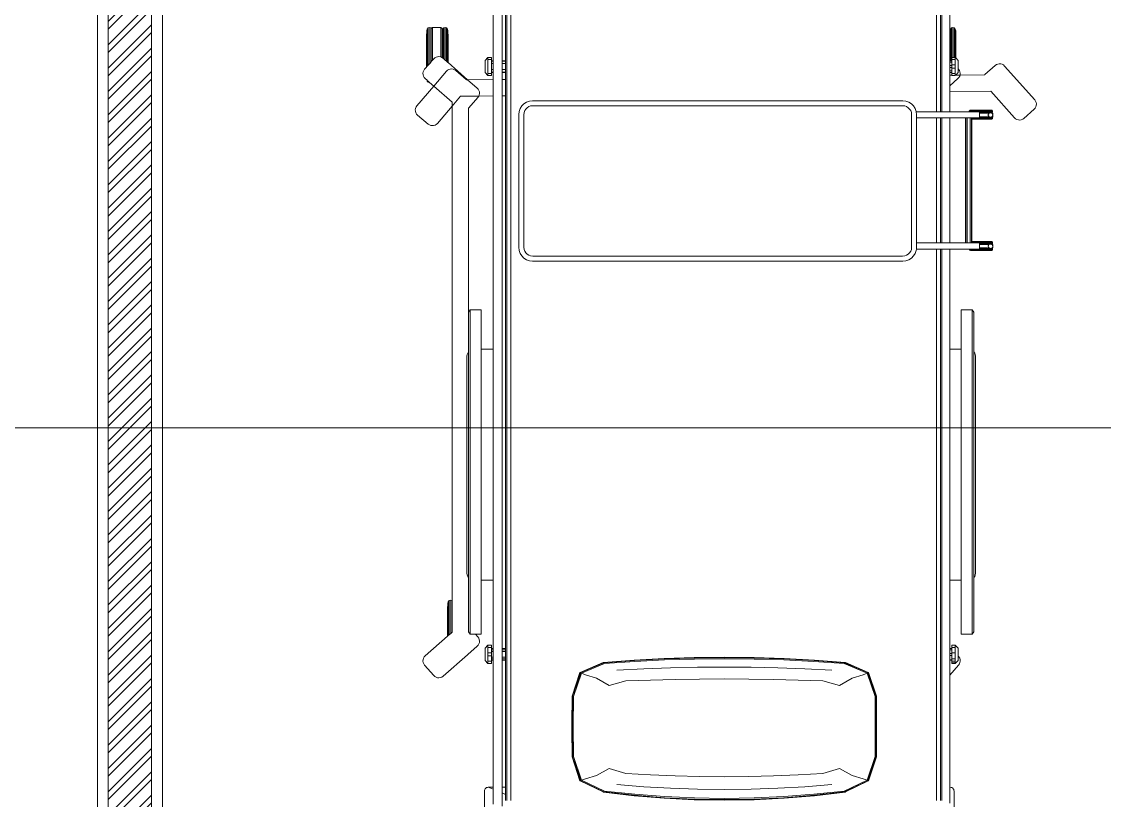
# Model space of a CAD drawing. Header units: millimetres. Extents: x -280308 to 6402717, y -14 to 2073074.
# Drawn here: x -34192 to -31692, y 479480 to 481278 of the extents above; entities that cross this region are included whole.
import ezdxf
from ezdxf.enums import TextEntityAlignment as Align

# ---------------------------------------------------------------- set-up
doc = ezdxf.new("R2010")
doc.units = ezdxf.units.MM
doc.linetypes.add('DASHED2', pattern=[0.375, 0.25, -0.125])
doc.layers.get('0').update_dxf_attribs({"lineweight": 0})
for name, color, linetype, lineweight in [('A-ALINE-3', 111, 'Continuous', 15), ('A-ALINE-6', 117, 'Continuous', 9), ('A-FURN-EQPM', 177, 'Continuous', 0), ('A-Z22-T-Anno_Text', 152, 'Continuous', 9)]:
    doc.layers.add(name, color=color, linetype=linetype, lineweight=lineweight)
doc.layers.add('A-FILL-1', color=7, linetype='Continuous', lineweight=0, true_color=0x454545)
doc.styles.add('TGF_A', font='arial.ttf')

# ---------------------------------------------------------------- blocks, each defined once
blk = doc.blocks.new('A$C834590f0')
at = {"ltscale": 0.25}
blk.add_arc((-66998.6, -10741.1), 9350.4, 262.4048, 342.62601, dxfattribs=at)
blk = doc.blocks.new('A$C286adef0')
at = {"layer": 'A-FILL-1', "ltscale": 0.25}
h = blk.add_hatch(dxfattribs=at)
h.set_pattern_fill('ANSI32', color=256, scale=4, angle=180)
h.set_pattern_definition([(225, (116700.98, -40218.705), (26.940768, -26.940768), []), (225, (116683.02, -40218.705), (26.940768, -26.940768), [])])
h.paths.add_polyline_path([(12022.8, -21197), (12022.8, -1747), (12122.8, -1747), (12122.8, -21197)])
at = {"color": 0, "linetype": 'DASHED2', "lineweight": -2, "ltscale": 6}
blk.add_lwpolyline([(14464.5, -17197), (12147.8, -17197), (12147.8, -21197), (14464.5, -21197)], close=True, dxfattribs=at)
at = {"layer": 'A-ALINE-3', "linetype": 'Continuous'}
blk.add_lwpolyline([(12022.8, -21197), (12022.8, -1747), (12122.8, -1747), (12122.8, -21197)], close=True, dxfattribs=at)
at = {"layer": 'A-ALINE-6'}
blk.add_lwpolyline([(11997.8, -21197), (11997.8, -1747), (12147.8, -1747), (12147.8, -21197)], close=True, dxfattribs=at)
at = {"ltscale": 0.25}
blk.add_blockref('A$C834590f0', (70322.8, -713.8), dxfattribs=at)
blk = doc.blocks.new('*U540')
at = {"lineweight": -2}
blk.add_lwpolyline([(0.23438, 0), (7.63166, 0)], dxfattribs=at)
at = {"color": 7, "lineweight": -2, "style": 'TGF_A', "flags": 8}
for tag, height, p in [('NOTE1', 0.0625, (0, 0.3375)), ('DET', 0.09375, (0, 0.09612)), ('SHT', 0.075, (0, -0.10211)), ('NOTE2', 0.0625, (0, -0.39942))]:
    blk.add_attdef(tag, text='', height=height, dxfattribs=at).set_placement(p, align=Align.MIDDLE)
blk = doc.blocks.new('A$Cba193409')
at = {"layer": 'A-Z22-T-Anno_Text', "color": 7, "xscale": 4266.666666600002, "yscale": 4266.666666600002, "zscale": 4266.666666600002}
blk.add_blockref('*U540', (-74879.7, -18683), dxfattribs=at)
blk = doc.blocks.new('A$C872eac23')
at = {"color": 0, "linetype": 'ByBlock', "lineweight": -2}
for p, q in [((-0.5429, -0.1034), (-0.5429, -0.0511)), ((-0.5224, -0.0729), (-0.5224, -0.1075)), ((-0.5019, -0.0991), (-0.5019, -0.0687)), ((0.5416, -0.1034), (0.5416, -0.0511)), ((-0.5019, -0.0991), (-0.4941, -0.0959)), ((-0.5019, -0.1122), (-0.5019, -0.0991)), ((-0.4941, -0.0817), (-0.4941, -0.0959)), ((-0.4941, -0.0959), (-0.4941, -0.1122)), ((-0.4909, -2.1111), (-0.4909, -0.0817)), ((-0.4821, -2.1111), (-0.4821, -0.0817)), ((-0.1973, -0.0925), (-0.2681, -0.1009)), ((-0.2669, -0.1017), (-0.1965, -0.0936)), ((-0.196, -0.096), (-0.266, -0.1035)), ((-0.1973, -0.0925), (-0.1276, -0.0868)), ((-0.1965, -0.0936), (-0.127, -0.0881)), ((-0.1268, -0.0907), (-0.196, -0.096)), ((-0.0584, -0.0835), (-0.1276, -0.0868)), ((-0.127, -0.0881), (-0.0581, -0.0849)), ((-0.058, -0.0875), (-0.1268, -0.0907)), ((-0.0584, -0.0835), (0.0109, -0.0824)), ((-0.0581, -0.0849), (0.0109, -0.0838)), ((0.0109, -0.0865), (-0.058, -0.0875)), ((0.0801, -0.0835), (0.0109, -0.0824)), ((0.0109, -0.0838), (0.0798, -0.0849)), ((0.0797, -0.0875), (0.0109, -0.0865)), ((0.1485, -0.0907), (0.0797, -0.0875)), ((0.0798, -0.0849), (0.1487, -0.0881)), ((0.0801, -0.0835), (0.1493, -0.0868)), ((0.2178, -0.096), (0.1485, -0.0907)), ((0.1487, -0.0881), (0.2182, -0.0936)), ((0.2191, -0.0925), (0.1493, -0.0868)), ((0.2878, -0.1035), (0.2178, -0.096)), ((0.2182, -0.0936), (0.2887, -0.1017)), ((0.2191, -0.0925), (0.2898, -0.1009)), ((0.5013, -0.0817), (0.5013, -1.3546)), ((0.5101, -0.0817), (0.5101, -1.3546)), ((0.5133, -0.0817), (0.5133, -1.3546)), ((0.5317, -0.1122), (0.5317, -0.0752)), ((-0.5429, -0.1034), (-0.5426, -0.1054)), ((-0.5426, -0.1054), (-0.542, -0.1072)), ((-0.542, -0.1072), (-0.5409, -0.1089)), ((-0.5409, -0.1089), (-0.5396, -0.1103)), ((-0.5396, -0.1103), (-0.5379, -0.1113)), ((-0.5379, -0.1113), (-0.536, -0.112)), ((-0.536, -0.112), (-0.534, -0.1122)), ((-0.534, -0.1122), (-0.5224, -0.1075)), ((-0.534, -0.1122), (-0.5224, -0.1122)), ((-0.5224, -0.1075), (-0.5224, -0.1122)), ((-0.5224, -0.1122), (-0.5224, -0.4056)), ((-0.5019, -0.1122), (-0.4941, -0.1122)), ((-0.5019, -0.4056), (-0.5019, -0.1122)), ((-0.4941, -0.4056), (-0.4941, -0.1122)), ((-0.2688, -0.1013), (-0.3218, -0.127)), ((-0.3205, -0.1274), (-0.2669, -0.1017)), ((-0.266, -0.1035), (-0.3191, -0.1286)), ((-0.2688, -0.1013), (-0.2681, -0.1009)), ((-0.1752, -0.1134), (-0.2375, -0.1183)), ((-0.1752, -0.1134), (-0.1131, -0.1099)), ((-0.0511, -0.1078), (-0.1131, -0.1099)), ((-0.0511, -0.1078), (0.0109, -0.1071)), ((0.0729, -0.1078), (0.0109, -0.1071)), ((0.0729, -0.1078), (0.1348, -0.1099)), ((0.1969, -0.1134), (0.1348, -0.1099)), ((0.1969, -0.1134), (0.2592, -0.1183)), ((0.3408, -0.1286), (0.2878, -0.1035)), ((0.2887, -0.1017), (0.3422, -0.1274)), ((0.2906, -0.1013), (0.2898, -0.1009)), ((0.2906, -0.1013), (0.3435, -0.127)), ((0.5317, -0.1122), (0.5327, -0.1122)), ((0.5317, -0.371), (0.5317, -0.1122)), ((0.5327, -0.1122), (0.5348, -0.112)), ((0.5348, -0.112), (0.5366, -0.1113)), ((0.5366, -0.1113), (0.5383, -0.1103)), ((0.5383, -0.1103), (0.5396, -0.1089)), ((0.5396, -0.1089), (0.5407, -0.1072)), ((0.5407, -0.1072), (0.5413, -0.1054)), ((0.5413, -0.1054), (0.5416, -0.1034)), ((-0.3223, -0.1273), (-0.3405, -0.1824)), ((-0.3218, -0.127), (-0.3404, -0.1823)), ((-0.3392, -0.1825), (-0.3205, -0.1274)), ((-0.3191, -0.1286), (-0.3374, -0.1831)), ((-0.3218, -0.127), (-0.3223, -0.1273)), ((-0.3205, -0.1274), (-0.3218, -0.127)), ((-0.3096, -0.1319), (-0.3191, -0.1286)), ((-0.2843, -0.1394), (-0.3096, -0.1319)), ((-0.2551, -0.1558), (-0.2843, -0.1394)), ((-0.2166, -0.1437), (-0.2551, -0.1558)), ((-0.1597, -0.1406), (-0.2166, -0.1437)), ((-0.1028, -0.1384), (-0.1597, -0.1406)), ((-0.046, -0.137), (-0.1028, -0.1384)), ((0.0109, -0.1366), (-0.046, -0.137)), ((0.0677, -0.137), (0.0109, -0.1366)), ((0.1246, -0.1384), (0.0677, -0.137)), ((0.1814, -0.1406), (0.1246, -0.1384)), ((0.2384, -0.1437), (0.1814, -0.1406)), ((0.2768, -0.1558), (0.2384, -0.1437)), ((0.306, -0.1394), (0.2768, -0.1558)), ((0.3314, -0.1319), (0.306, -0.1394)), ((0.3314, -0.1319), (0.3408, -0.1286)), ((0.3591, -0.1831), (0.3408, -0.1286)), ((0.3435, -0.127), (0.3422, -0.1274)), ((0.3422, -0.1274), (0.3609, -0.1825)), ((0.344, -0.1273), (0.3435, -0.127)), ((0.3435, -0.127), (0.3621, -0.1823)), ((0.3623, -0.1824), (0.344, -0.1273)), ((-0.3408, -0.246), (-0.3404, -0.1823)), ((-0.3405, -0.1824), (-0.3408, -0.246)), ((-0.3398, -0.2526), (-0.3392, -0.1825)), ((-0.3374, -0.1831), (-0.3379, -0.2526)), ((0.3596, -0.2526), (0.3591, -0.1831)), ((0.3609, -0.1825), (0.3615, -0.2526)), ((0.3626, -0.246), (0.3621, -0.1823)), ((0.3626, -0.246), (0.3623, -0.1824)), ((-0.3409, -0.2526), (-0.3408, -0.246)), ((0.3626, -0.2526), (0.3626, -0.246)), ((-0.3409, -0.2526), (-0.3408, -0.2592)), ((-0.3408, -0.2592), (-0.3405, -0.3228)), ((-0.3408, -0.2592), (-0.3404, -0.3229)), ((-0.3392, -0.3227), (-0.3398, -0.2526)), ((-0.3379, -0.2526), (-0.3374, -0.3221)), ((0.3591, -0.3221), (0.3596, -0.2526)), ((0.3615, -0.2526), (0.3609, -0.3227)), ((0.3626, -0.2592), (0.3621, -0.3229)), ((0.3623, -0.3228), (0.3626, -0.2592)), ((0.3626, -0.2526), (0.3626, -0.2592)), ((-0.3405, -0.3228), (-0.3223, -0.377)), ((-0.3218, -0.3773), (-0.3404, -0.3229)), ((-0.3205, -0.3769), (-0.3392, -0.3227)), ((-0.3374, -0.3221), (-0.3191, -0.3756)), ((0.3408, -0.3756), (0.3591, -0.3221)), ((0.3609, -0.3227), (0.3422, -0.3769)), ((0.3435, -0.3773), (0.3621, -0.3229)), ((0.344, -0.377), (0.3623, -0.3228)), ((-0.2843, -0.3637), (-0.2551, -0.3469)), ((-0.2166, -0.3578), (-0.2551, -0.3469)), ((0.2768, -0.3469), (0.2384, -0.3578)), ((0.2768, -0.3469), (0.306, -0.3637)), ((-0.681, -0.3941), (-0.6601, -0.3701)), ((-0.6601, -0.3701), (-0.6575, -0.3677)), ((-0.6575, -0.3677), (-0.6545, -0.3661)), ((-0.6545, -0.3661), (-0.6512, -0.3651)), ((-0.6512, -0.3651), (-0.6479, -0.3649)), ((-0.6479, -0.3649), (-0.6445, -0.3654)), ((-0.6445, -0.3654), (-0.6414, -0.3667)), ((-0.6414, -0.3667), (-0.6384, -0.3687)), ((-0.6384, -0.3687), (-0.5819, -0.4181)), ((-0.3096, -0.3719), (-0.3191, -0.3756)), ((-0.3096, -0.3719), (-0.2843, -0.3637)), ((-0.1597, -0.3597), (-0.2166, -0.3578)), ((-0.1028, -0.3612), (-0.1597, -0.3597)), ((-0.046, -0.362), (-0.1028, -0.3612)), ((0.0109, -0.3623), (-0.046, -0.362)), ((0.0677, -0.362), (0.0109, -0.3623)), ((0.1246, -0.3612), (0.0677, -0.362)), ((0.1814, -0.3597), (0.1246, -0.3612)), ((0.2384, -0.3578), (0.1814, -0.3597)), ((0.306, -0.3637), (0.3314, -0.3719)), ((0.3314, -0.3719), (0.3408, -0.3756)), ((0.5317, -0.371), (0.5519, -0.3941)), ((0.5317, -0.4056), (0.5317, -0.371)), ((-0.6843, -0.4002), (-0.683, -0.397)), ((-0.683, -0.397), (-0.681, -0.3941)), ((-0.5348, -0.3981), (-0.5416, -0.405)), ((-0.5267, -0.3981), (-0.5348, -0.3981)), ((-0.5348, -0.3981), (-0.5348, -0.403)), ((-0.5267, -0.3981), (-0.5267, -0.403)), ((-0.3223, -0.377), (-0.3218, -0.3773)), ((-0.3218, -0.3773), (-0.3205, -0.3769)), ((-0.2688, -0.4001), (-0.3218, -0.3773)), ((-0.2669, -0.3997), (-0.3205, -0.3769)), ((-0.3191, -0.3756), (-0.266, -0.3979)), ((-0.1965, -0.4049), (-0.2669, -0.3997)), ((-0.266, -0.3979), (-0.196, -0.4027)), ((-0.1752, -0.3857), (-0.2375, -0.3827)), ((-0.1752, -0.3857), (-0.1131, -0.388)), ((-0.0511, -0.3893), (-0.1131, -0.388)), ((-0.0511, -0.3893), (0.0109, -0.3898)), ((0.0729, -0.3893), (0.0109, -0.3898)), ((0.0729, -0.3893), (0.1348, -0.388)), ((0.1969, -0.3857), (0.1348, -0.388)), ((0.1969, -0.3857), (0.2592, -0.3827)), ((0.2178, -0.4027), (0.2878, -0.3979)), ((0.2887, -0.3997), (0.2182, -0.4049)), ((0.2878, -0.3979), (0.3408, -0.3756)), ((0.3422, -0.3769), (0.2887, -0.3997)), ((0.2906, -0.4001), (0.3435, -0.3773)), ((0.3422, -0.3769), (0.3435, -0.3773)), ((0.3435, -0.3773), (0.344, -0.377)), ((0.5363, -0.3993), (0.5363, -0.3981)), ((0.5444, -0.3981), (0.5363, -0.3981)), ((0.5363, -0.403), (0.5363, -0.3993)), ((0.5363, -0.3993), (0.5444, -0.3993)), ((0.5444, -0.3993), (0.5444, -0.3981)), ((0.5511, -0.405), (0.5444, -0.3981)), ((0.5444, -0.403), (0.5444, -0.3993)), ((0.5519, -0.3941), (0.5539, -0.397)), ((0.5539, -0.397), (0.5551, -0.4002)), ((-0.6848, -0.4035), (-0.6843, -0.4002)), ((-0.6846, -0.4069), (-0.6848, -0.4035)), ((-0.6836, -0.4101), (-0.6846, -0.4069)), ((-0.6819, -0.4131), (-0.6836, -0.4101)), ((-0.6796, -0.4157), (-0.6819, -0.4131)), ((-0.6281, -0.4607), (-0.6796, -0.4157)), ((-0.5819, -0.4181), (-0.5817, -0.4182)), ((-0.5819, -0.4181), (-0.5817, -0.4183)), ((-0.5817, -0.4183), (-0.5817, -0.4182)), ((-0.5817, -0.4182), (-0.5811, -0.4188)), ((-0.5817, -0.4183), (-0.5811, -0.4188)), ((-0.5811, -0.4188), (-0.5596, -0.4376)), ((-0.5416, -0.405), (-0.5416, -0.4332)), ((-0.5267, -0.403), (-0.5348, -0.403)), ((-0.5348, -0.4154), (-0.5348, -0.403)), ((-0.5267, -0.4154), (-0.5348, -0.4154)), ((-0.5348, -0.4154), (-0.5348, -0.4227)), ((-0.5267, -0.4227), (-0.5348, -0.4227)), ((-0.5348, -0.4352), (-0.5348, -0.4227)), ((-0.5267, -0.4056), (-0.5267, -0.403)), ((-0.5224, -0.4056), (-0.5267, -0.4056)), ((-0.5267, -0.4056), (-0.5267, -0.4087)), ((-0.5224, -0.4087), (-0.5267, -0.4087)), ((-0.5267, -0.4087), (-0.5267, -0.4123)), ((-0.5224, -0.4123), (-0.5267, -0.4123)), ((-0.5267, -0.4123), (-0.5267, -0.4154)), ((-0.5267, -0.4154), (-0.5267, -0.4227)), ((-0.5267, -0.4227), (-0.5267, -0.4258)), ((-0.5224, -0.4056), (-0.5224, -0.4087)), ((-0.5224, -0.4087), (-0.5224, -0.4123)), ((-0.5224, -0.4123), (-0.5224, -0.4258)), ((-0.4941, -0.4056), (-0.5019, -0.4056)), ((-0.5019, -0.4087), (-0.5019, -0.4056)), ((-0.4941, -0.4087), (-0.5019, -0.4087)), ((-0.5019, -0.4123), (-0.5019, -0.4087)), ((-0.4941, -0.4123), (-0.5019, -0.4123)), ((-0.5019, -0.4258), (-0.5019, -0.4123)), ((-0.4941, -0.4056), (-0.4941, -0.4087)), ((-0.4941, -0.4087), (-0.4941, -0.4123)), ((-0.4941, -0.4123), (-0.4941, -0.4258)), ((-0.2681, -0.4005), (-0.2688, -0.4001)), ((-0.1973, -0.406), (-0.2681, -0.4005)), ((-0.1973, -0.406), (-0.1276, -0.4096)), ((-0.127, -0.4085), (-0.1965, -0.4049)), ((-0.196, -0.4027), (-0.1268, -0.4061)), ((-0.0584, -0.4117), (-0.1276, -0.4096)), ((-0.0581, -0.4105), (-0.127, -0.4085)), ((-0.1268, -0.4061), (-0.058, -0.4081)), ((-0.0584, -0.4117), (0.0109, -0.4124)), ((0.0109, -0.4112), (-0.0581, -0.4105)), ((-0.058, -0.4081), (0.0109, -0.4088)), ((0.0109, -0.4088), (0.0797, -0.4081)), ((0.0798, -0.4105), (0.0109, -0.4112)), ((0.0801, -0.4117), (0.0109, -0.4124)), ((0.0797, -0.4081), (0.1485, -0.4061)), ((0.1487, -0.4085), (0.0798, -0.4105)), ((0.0801, -0.4117), (0.1493, -0.4096)), ((0.1485, -0.4061), (0.2178, -0.4027)), ((0.2182, -0.4049), (0.1487, -0.4085)), ((0.2191, -0.406), (0.1493, -0.4096)), ((0.2191, -0.406), (0.2898, -0.4005)), ((0.2898, -0.4005), (0.2906, -0.4001)), ((0.5363, -0.4056), (0.5317, -0.4056)), ((0.5317, -0.4064), (0.5317, -0.4056)), ((0.5317, -0.4064), (0.5363, -0.4064)), ((0.5317, -0.4167), (0.5317, -0.4064)), ((0.5317, -0.4167), (0.5363, -0.4167)), ((0.5317, -0.4214), (0.5317, -0.4167)), ((0.5317, -0.4214), (0.5363, -0.4214)), ((0.5317, -0.4294), (0.5317, -0.4214)), ((0.5363, -0.403), (0.5363, -0.4056)), ((0.5363, -0.403), (0.5444, -0.403)), ((0.5363, -0.4064), (0.5363, -0.4056)), ((0.5363, -0.4086), (0.5363, -0.4064)), ((0.5363, -0.4086), (0.5444, -0.4086)), ((0.5363, -0.4086), (0.5363, -0.4167)), ((0.5363, -0.4214), (0.5363, -0.4167)), ((0.5363, -0.4227), (0.5363, -0.4214)), ((0.5363, -0.4227), (0.5444, -0.4227)), ((0.5363, -0.4294), (0.5363, -0.4227)), ((0.5444, -0.4086), (0.5444, -0.403)), ((0.5444, -0.4086), (0.5444, -0.4227)), ((0.5444, -0.4227), (0.5444, -0.4352)), ((0.5511, -0.4149), (0.5511, -0.405)), ((0.5528, -0.4131), (0.5511, -0.4149)), ((0.5511, -0.4332), (0.5511, -0.4149)), ((0.5545, -0.4101), (0.5528, -0.4131)), ((0.5554, -0.4069), (0.5545, -0.4101)), ((0.5551, -0.4002), (0.5556, -0.4035)), ((0.5556, -0.4035), (0.5554, -0.4069)), ((-0.5596, -0.4376), (-0.5572, -0.4403)), ((-0.5572, -0.4403), (-0.5555, -0.4433)), ((-0.5555, -0.4433), (-0.5546, -0.4465)), ((-0.5544, -0.4498), (-0.5549, -0.4532)), ((-0.5546, -0.4465), (-0.5544, -0.4498)), ((-0.5348, -0.4401), (-0.5416, -0.4332)), ((-0.5267, -0.4352), (-0.5348, -0.4352)), ((-0.5348, -0.4401), (-0.5348, -0.4352)), ((-0.5267, -0.4401), (-0.5348, -0.4401)), ((-0.5224, -0.4258), (-0.5267, -0.4258)), ((-0.5267, -0.4258), (-0.5267, -0.4294)), ((-0.5224, -0.4294), (-0.5267, -0.4294)), ((-0.5267, -0.4326), (-0.5267, -0.4294)), ((-0.5224, -0.4326), (-0.5267, -0.4326)), ((-0.5267, -0.4352), (-0.5267, -0.4326)), ((-0.5267, -0.4352), (-0.5267, -0.4401)), ((-0.5224, -0.4258), (-0.5224, -0.4294)), ((-0.5224, -0.4294), (-0.5224, -0.4326)), ((-0.5224, -0.4326), (-0.5224, -1.7081)), ((-0.4941, -0.4258), (-0.5019, -0.4258)), ((-0.5019, -0.4294), (-0.5019, -0.4258)), ((-0.4941, -0.4294), (-0.5019, -0.4294)), ((-0.5019, -0.4326), (-0.5019, -0.4294)), ((-0.4941, -0.4326), (-0.5019, -0.4326)), ((-0.5019, -0.4326), (-0.5019, -1.7083)), ((-0.4941, -0.4258), (-0.4941, -0.4294)), ((-0.4941, -0.4294), (-0.4941, -0.4326)), ((-0.4941, -0.4326), (-0.4941, -1.7084)), ((0.5317, -0.4294), (0.5363, -0.4294)), ((0.5317, -0.4326), (0.5317, -0.4294)), ((0.5317, -0.4326), (0.5363, -0.4326)), ((0.5317, -0.4326), (0.5317, -0.5902)), ((0.5363, -0.4294), (0.5363, -0.4326)), ((0.5363, -0.4326), (0.5363, -0.4352)), ((0.5363, -0.4352), (0.5444, -0.4352)), ((0.5363, -0.4352), (0.5363, -0.4401)), ((0.5363, -0.4401), (0.5444, -0.4401)), ((0.5444, -0.4401), (0.5511, -0.4332)), ((0.5444, -0.4352), (0.5444, -0.4401)), ((-0.6272, -0.4615), (-0.6281, -0.4607)), ((-0.6281, -0.4607), (-0.6281, -0.5289)), ((-0.6264, -0.4622), (-0.6272, -0.4615)), ((-0.6272, -0.5292), (-0.6272, -0.4615)), ((-0.624, -0.4643), (-0.6264, -0.4622)), ((-0.6264, -0.4622), (-0.6264, -0.5406)), ((-0.6208, -0.4671), (-0.624, -0.4643)), ((-0.624, -0.4643), (-0.624, -0.543)), ((-0.6176, -0.4699), (-0.6208, -0.4671)), ((-0.6208, -0.4671), (-0.6208, -0.5438)), ((-0.6176, -0.4699), (-0.6176, -0.543)), ((-0.5757, -0.4657), (-0.5798, -0.471)), ((-0.5798, -0.5962), (-0.5798, -0.471)), ((-0.5637, -0.4657), (-0.5757, -0.4657)), ((-0.5757, -1.2141), (-0.5757, -0.4657)), ((-0.5581, -0.4593), (-0.5637, -0.4657)), ((-0.5502, -0.4657), (-0.5637, -0.4657)), ((-0.5561, -0.4564), (-0.5581, -0.4593)), ((-0.5549, -0.4532), (-0.5561, -0.4564)), ((-0.5502, -0.5902), (-0.5502, -0.4657)), ((0.5834, -0.4657), (0.5579, -0.4657)), ((0.5579, -0.5902), (0.5579, -0.4657)), ((0.5875, -0.471), (0.5834, -0.4657)), ((0.5834, -1.2141), (0.5834, -0.4657)), ((0.5875, -0.471), (0.5875, -0.5962)), ((-0.6281, -0.5289), (-0.6272, -0.5292)), ((-0.6272, -0.5374), (-0.6272, -0.5292)), ((-0.6272, -0.5374), (-0.6264, -0.5406)), ((-0.6264, -0.5406), (-0.624, -0.543)), ((-0.624, -0.543), (-0.6208, -0.5438)), ((-0.6208, -0.5438), (-0.6176, -0.543)), ((-0.6176, -0.543), (-0.6176, -1.6843)), ((-0.5816, -0.5991), (-0.5828, -0.6024)), ((-0.5798, -0.5962), (-0.5816, -0.5991)), ((-0.5798, -1.1173), (-0.5798, -0.5962)), ((-0.5231, -0.5902), (-0.5502, -0.5902)), ((-0.5502, -1.1233), (-0.5502, -0.5902)), ((-0.5231, -1.1233), (-0.5231, -0.5902)), ((0.5317, -0.5902), (0.5579, -0.5902)), ((0.5317, -1.1233), (0.5317, -0.5902)), ((0.5579, -0.5902), (0.5579, -1.1233)), ((0.5875, -0.5962), (0.5893, -0.5991)), ((0.5875, -0.5962), (0.5875, -1.1173)), ((0.5893, -0.5991), (0.5905, -0.6024)), ((-0.5828, -0.6024), (-0.5832, -0.6061)), ((-0.5832, -0.6061), (-0.5832, -1.1074)), ((0.5905, -0.6024), (0.5909, -0.6061)), ((0.5909, -0.6061), (0.5909, -1.1074)), ((-0.5832, -1.1074), (-0.5828, -1.1111)), ((-0.5828, -1.1111), (-0.5816, -1.1144)), ((-0.5816, -1.1144), (-0.5798, -1.1173)), ((-0.5798, -1.1173), (-0.5798, -1.2088)), ((-0.5502, -1.1233), (-0.5231, -1.1233)), ((-0.5502, -1.2141), (-0.5502, -1.1233)), ((0.5579, -1.1233), (0.5317, -1.1233)), ((0.5317, -1.3546), (0.5317, -1.1233)), ((0.5579, -1.2141), (0.5579, -1.1233)), ((0.5893, -1.1144), (0.5875, -1.1173)), ((0.5875, -1.1173), (0.5875, -1.2088)), ((0.5905, -1.1111), (0.5893, -1.1144)), ((0.5909, -1.1074), (0.5905, -1.1111)), ((-0.5795, -1.2092), (-0.5798, -1.2088)), ((-0.5795, -1.2092), (-0.5795, -1.6803)), ((-0.5757, -1.2141), (-0.5795, -1.2092)), ((-0.5757, -1.2141), (-0.5502, -1.2141)), ((0.5579, -1.2141), (0.5834, -1.2141)), ((0.5875, -1.2088), (0.5834, -1.2141)), ((-0.4627, -1.3514), (-0.4603, -1.3447)), ((-0.4603, -1.3447), (-0.4566, -1.3388)), ((-0.4566, -1.3388), (-0.4516, -1.3338)), ((-0.4516, -1.3338), (-0.4457, -1.3301)), ((-0.4499, -1.3498), (-0.4514, -1.354)), ((-0.4475, -1.346), (-0.4499, -1.3498)), ((-0.4444, -1.3429), (-0.4475, -1.346)), ((-0.4457, -1.3301), (-0.439, -1.3277)), ((-0.4406, -1.3405), (-0.4444, -1.3429)), ((-0.4364, -1.3389), (-0.4406, -1.3405)), ((-0.439, -1.3277), (-0.4317, -1.3268)), ((-0.431, -1.3383), (-0.4364, -1.3389)), ((-0.4317, -1.3268), (0.4231, -1.3268)), ((0.4225, -1.3383), (-0.431, -1.3383)), ((0.4278, -1.3389), (0.4225, -1.3383)), ((0.4231, -1.3268), (0.4304, -1.3277)), ((0.432, -1.3405), (0.4278, -1.3389)), ((0.4304, -1.3277), (0.4371, -1.3301)), ((0.4358, -1.3429), (0.432, -1.3405)), ((0.4389, -1.346), (0.4358, -1.3429)), ((0.4371, -1.3301), (0.443, -1.3338)), ((0.4413, -1.3498), (0.4389, -1.346)), ((0.4429, -1.354), (0.4413, -1.3498)), ((0.443, -1.3338), (0.448, -1.3388)), ((0.448, -1.3388), (0.4517, -1.3447)), ((0.4517, -1.3447), (0.4541, -1.3514)), ((-0.4636, -1.3587), (-0.4627, -1.3514)), ((-0.4636, -1.6652), (-0.4636, -1.3587)), ((-0.4514, -1.354), (-0.4521, -1.3593)), ((-0.4521, -1.3593), (-0.4521, -1.6646)), ((0.4435, -1.3593), (0.4429, -1.354)), ((0.4435, -1.6646), (0.4435, -1.3593)), ((0.4545, -1.3546), (0.4541, -1.3514)), ((0.4545, -1.3546), (0.455, -1.3587)), ((0.5013, -1.3546), (0.4545, -1.3546)), ((0.455, -1.3587), (0.455, -1.3687)), ((0.455, -1.6575), (0.455, -1.3687)), ((0.455, -1.3687), (0.5013, -1.3687)), ((0.5101, -1.3546), (0.5013, -1.3546)), ((0.5013, -1.6575), (0.5013, -1.3687)), ((0.5013, -1.3687), (0.5101, -1.3687)), ((0.5133, -1.3546), (0.5101, -1.3546)), ((0.5101, -1.6575), (0.5101, -1.3687)), ((0.5101, -1.3687), (0.5133, -1.3687)), ((0.5317, -1.3546), (0.5133, -1.3546)), ((0.5133, -1.6575), (0.5133, -1.3687)), ((0.5133, -1.3687), (0.5317, -1.3687)), ((0.5767, -1.3546), (0.5317, -1.3546)), ((0.5317, -1.6575), (0.5317, -1.3687)), ((0.5317, -1.3687), (0.5679, -1.3687)), ((0.5679, -1.3687), (0.5679, -1.6573)), ((0.5679, -1.3687), (0.5683, -1.3687)), ((0.5683, -1.3687), (0.5683, -1.6573)), ((0.5714, -1.3687), (0.5683, -1.3687)), ((0.5714, -1.3687), (0.5714, -1.6573)), ((0.5714, -1.3687), (0.5786, -1.3687)), ((0.577, -1.353), (0.5766, -1.3544)), ((0.5766, -1.3544), (0.5767, -1.3546)), ((0.5821, -1.3544), (0.5766, -1.3544)), ((0.582, -1.3546), (0.5767, -1.3546)), ((0.578, -1.352), (0.577, -1.353)), ((0.577, -1.353), (0.6302, -1.353)), ((0.5781, -1.352), (0.578, -1.352)), ((0.5793, -1.3517), (0.5781, -1.352)), ((0.5781, -1.352), (0.629, -1.352)), ((0.5786, -1.3687), (0.5786, -1.6573)), ((0.5786, -1.3687), (0.5818, -1.3687)), ((0.5828, -1.3517), (0.5793, -1.3517)), ((0.5818, -1.3687), (0.5818, -1.6573)), ((0.5818, -1.3687), (0.5822, -1.3687)), ((0.582, -1.3546), (0.5821, -1.3544)), ((0.5822, -1.3546), (0.582, -1.3546)), ((0.5821, -1.3544), (0.5822, -1.3544)), ((0.5822, -1.3544), (0.6306, -1.3543)), ((0.5822, -1.3544), (0.5822, -1.3546)), ((0.5822, -1.3546), (0.6005, -1.3546)), ((0.5822, -1.3697), (0.5822, -1.3687)), ((0.5822, -1.3687), (0.6005, -1.3687)), ((0.5822, -1.3697), (0.6306, -1.3696)), ((0.5822, -1.3711), (0.5822, -1.3697)), ((0.5822, -1.3711), (0.6302, -1.371)), ((0.5822, -1.3721), (0.5822, -1.3711)), ((0.5822, -1.3721), (0.6291, -1.372)), ((0.5822, -1.3724), (0.5822, -1.3721)), ((0.5822, -1.6547), (0.5822, -1.3724)), ((0.5822, -1.3724), (0.583, -1.3724)), ((0.583, -1.3513), (0.5828, -1.3517)), ((0.5828, -1.3517), (0.6247, -1.3516)), ((0.6245, -1.3512), (0.583, -1.3513)), ((0.583, -1.3724), (0.583, -1.3725)), ((0.6246, -1.3724), (0.583, -1.3724)), ((0.583, -1.3725), (0.6245, -1.3725)), ((0.6005, -1.3546), (0.6005, -1.3557)), ((0.6005, -1.3557), (0.6005, -1.356)), ((0.6005, -1.3557), (0.6302, -1.3557)), ((0.6005, -1.356), (0.6005, -1.3572)), ((0.6005, -1.3572), (0.6005, -1.3654)), ((0.6189, -1.3572), (0.6005, -1.3572)), ((0.6005, -1.3654), (0.6005, -1.3667)), ((0.6189, -1.3654), (0.6005, -1.3654)), ((0.6005, -1.3667), (0.6005, -1.3669)), ((0.6005, -1.3667), (0.6253, -1.3667)), ((0.6005, -1.3669), (0.6005, -1.3673)), ((0.6005, -1.3669), (0.6253, -1.3669)), ((0.6005, -1.3673), (0.629, -1.3672)), ((0.6005, -1.3673), (0.6005, -1.3683)), ((0.6005, -1.3683), (0.6302, -1.3682)), ((0.6005, -1.3683), (0.6005, -1.3687)), ((0.6085, -1.3559), (0.6099, -1.3559)), ((0.6129, -1.3559), (0.6149, -1.3559)), ((0.617, -1.3559), (0.6191, -1.3559)), ((0.6189, -1.3572), (0.6227, -1.3571)), ((0.6228, -1.3655), (0.6189, -1.3654)), ((0.6271, -1.3559), (0.6205, -1.3559)), ((0.6205, -1.3613), (0.6206, -1.3603)), ((0.6206, -1.3623), (0.6205, -1.3613)), ((0.6206, -1.3603), (0.6209, -1.3593)), ((0.6209, -1.3633), (0.6206, -1.3623)), ((0.6209, -1.3593), (0.6214, -1.3584)), ((0.6214, -1.3642), (0.6209, -1.3633)), ((0.6214, -1.3584), (0.622, -1.3576)), ((0.6221, -1.3649), (0.6214, -1.3642)), ((0.622, -1.3576), (0.6227, -1.3571)), ((0.6228, -1.3655), (0.6221, -1.3649)), ((0.6227, -1.3571), (0.6228, -1.357)), ((0.6228, -1.357), (0.6237, -1.3565)), ((0.6228, -1.3656), (0.6228, -1.3655)), ((0.6237, -1.3661), (0.6228, -1.3656)), ((0.6237, -1.3565), (0.6247, -1.3562)), ((0.6247, -1.3663), (0.6237, -1.3661)), ((0.6247, -1.3516), (0.6245, -1.3512)), ((0.6246, -1.3724), (0.6245, -1.3725)), ((0.6246, -1.3724), (0.6277, -1.3724)), ((0.6247, -1.3516), (0.6277, -1.3516)), ((0.6247, -1.3562), (0.6257, -1.3561)), ((0.6257, -1.3664), (0.6247, -1.3663)), ((0.6253, -1.3667), (0.6253, -1.3669)), ((0.6253, -1.3667), (0.6301, -1.3667)), ((0.6253, -1.3669), (0.6278, -1.3669)), ((0.6257, -1.3561), (0.6267, -1.3562)), ((0.6257, -1.3561), (0.6257, -1.3561)), ((0.6257, -1.3664), (0.6267, -1.3663)), ((0.6267, -1.3562), (0.6277, -1.3565)), ((0.6277, -1.3661), (0.6267, -1.3663)), ((0.6287, -1.3559), (0.6275, -1.3559)), ((0.6277, -1.3516), (0.6278, -1.3516)), ((0.6277, -1.3516), (0.6277, -1.3516)), ((0.6277, -1.3565), (0.6286, -1.357)), ((0.6286, -1.3656), (0.6277, -1.3661)), ((0.6278, -1.3723), (0.6277, -1.3724)), ((0.6278, -1.3516), (0.629, -1.352)), ((0.6278, -1.3669), (0.629, -1.3672)), ((0.6279, -1.3724), (0.6278, -1.3723)), ((0.6291, -1.372), (0.6279, -1.3724)), ((0.6288, -1.3572), (0.6286, -1.357)), ((0.6286, -1.3656), (0.6289, -1.3654)), ((0.6288, -1.3654), (0.6286, -1.3656)), ((0.6288, -1.3572), (0.6289, -1.3572)), ((0.6288, -1.3572), (0.6293, -1.3576)), ((0.6294, -1.3649), (0.6288, -1.3654)), ((0.6288, -1.3654), (0.6289, -1.3654)), ((0.6289, -1.3572), (0.6293, -1.3576)), ((0.6289, -1.3572), (0.631, -1.3572)), ((0.6289, -1.3654), (0.6304, -1.3654)), ((0.629, -1.352), (0.6292, -1.352)), ((0.629, -1.3672), (0.6292, -1.3672)), ((0.6291, -1.3559), (0.6297, -1.3559)), ((0.6291, -1.372), (0.6292, -1.372)), ((0.6292, -1.352), (0.6302, -1.353)), ((0.6292, -1.3672), (0.6302, -1.3682)), ((0.6302, -1.371), (0.6292, -1.372)), ((0.6293, -1.3576), (0.63, -1.3584)), ((0.63, -1.3641), (0.6294, -1.3649)), ((0.63, -1.3559), (0.6298, -1.3559)), ((0.6302, -1.3557), (0.63, -1.3559)), ((0.6301, -1.3559), (0.63, -1.3559)), ((0.6305, -1.3593), (0.63, -1.3584)), ((0.6305, -1.3633), (0.63, -1.3641)), ((0.631, -1.3572), (0.6301, -1.3559)), ((0.631, -1.3654), (0.6301, -1.3667)), ((0.6302, -1.353), (0.6306, -1.3543)), ((0.6306, -1.3543), (0.6302, -1.3557)), ((0.6302, -1.3682), (0.6306, -1.3696)), ((0.6306, -1.3696), (0.6302, -1.371)), ((0.631, -1.3654), (0.6304, -1.3654)), ((0.6308, -1.3603), (0.6305, -1.3593)), ((0.6308, -1.3623), (0.6305, -1.3633)), ((0.6309, -1.3613), (0.6308, -1.3603)), ((0.6308, -1.3623), (0.6309, -1.3613)), ((0.631, -1.3572), (0.631, -1.3654)), ((-0.6972, -1.664), (-0.673, -1.6432)), ((-0.673, -1.6432), (-0.6701, -1.6413)), ((-0.6701, -1.6413), (-0.6669, -1.64)), ((-0.6669, -1.64), (-0.6636, -1.6396)), ((-0.6636, -1.6396), (-0.6602, -1.6398)), ((-0.6602, -1.6398), (-0.657, -1.6408)), ((-0.657, -1.6408), (-0.654, -1.6425)), ((-0.654, -1.6425), (-0.6514, -1.6449)), ((-0.6514, -1.6449), (-0.6176, -1.6843)), ((-0.7025, -1.6761), (-0.7023, -1.6728)), ((-0.7023, -1.6728), (-0.7013, -1.6695)), ((-0.7013, -1.6695), (-0.6996, -1.6665)), ((-0.6996, -1.6665), (-0.6972, -1.664)), ((-0.4627, -1.6725), (-0.4636, -1.6652)), ((-0.4603, -1.6793), (-0.4627, -1.6725)), ((-0.4521, -1.6646), (-0.4514, -1.6699)), ((-0.4514, -1.6699), (-0.4499, -1.6742)), ((-0.4499, -1.6742), (-0.4475, -1.6779)), ((0.4389, -1.6779), (0.4413, -1.6742)), ((0.4413, -1.6742), (0.4429, -1.6699)), ((0.4429, -1.6699), (0.4435, -1.6646)), ((0.4541, -1.6725), (0.4517, -1.6793)), ((0.4541, -1.6725), (0.4542, -1.6716)), ((0.455, -1.6652), (0.4542, -1.6716)), ((0.4542, -1.6716), (0.5013, -1.6716)), ((0.455, -1.6575), (0.455, -1.6652)), ((0.5013, -1.6575), (0.455, -1.6575)), ((0.5101, -1.6575), (0.5013, -1.6575)), ((0.5013, -2.1111), (0.5013, -1.6716)), ((0.5013, -1.6716), (0.5101, -1.6716)), ((0.5133, -1.6575), (0.5101, -1.6575)), ((0.5101, -2.1111), (0.5101, -1.6716)), ((0.5101, -1.6716), (0.5133, -1.6716)), ((0.5317, -1.6575), (0.5133, -1.6575)), ((0.5133, -2.1111), (0.5133, -1.6716)), ((0.5133, -1.6716), (0.5317, -1.6716)), ((0.5766, -1.6575), (0.5317, -1.6575)), ((0.5317, -1.7181), (0.5317, -1.6716)), ((0.5769, -1.6716), (0.5317, -1.6716)), ((0.5679, -1.6573), (0.5683, -1.6573)), ((0.5714, -1.6573), (0.5683, -1.6573)), ((0.5714, -1.6573), (0.5766, -1.6573)), ((0.5766, -1.6573), (0.5766, -1.6574)), ((0.5766, -1.6573), (0.5786, -1.6573)), ((0.5766, -1.6574), (0.5766, -1.6575)), ((0.5766, -1.6574), (0.5821, -1.6574)), ((0.5821, -1.6575), (0.5766, -1.6575)), ((0.5769, -1.6716), (0.5766, -1.6727)), ((0.5766, -1.6727), (0.6306, -1.6726)), ((0.5766, -1.6727), (0.577, -1.6741)), ((0.5769, -1.6716), (0.6005, -1.6716)), ((0.577, -1.6741), (0.6302, -1.674)), ((0.577, -1.6741), (0.578, -1.6751)), ((0.5782, -1.6751), (0.6291, -1.675)), ((0.5818, -1.6573), (0.5786, -1.6573)), ((0.5818, -1.6573), (0.5822, -1.6573)), ((0.5821, -1.6575), (0.5821, -1.6574)), ((0.5821, -1.6574), (0.5822, -1.6574)), ((0.5822, -1.6575), (0.5821, -1.6575)), ((0.5822, -1.655), (0.5822, -1.6547)), ((0.5822, -1.6547), (0.5828, -1.6547)), ((0.5822, -1.656), (0.5822, -1.655)), ((0.5822, -1.655), (0.629, -1.655)), ((0.5822, -1.6573), (0.5822, -1.656)), ((0.5822, -1.656), (0.6302, -1.656)), ((0.5822, -1.6574), (0.6306, -1.6573)), ((0.5822, -1.6574), (0.5822, -1.6575)), ((0.5822, -1.6575), (0.6005, -1.6575)), ((0.583, -1.6543), (0.5828, -1.6547)), ((0.5828, -1.6547), (0.6247, -1.6546)), ((0.6245, -1.6542), (0.583, -1.6543)), ((0.6005, -1.6575), (0.6005, -1.6587)), ((0.6005, -1.6587), (0.6005, -1.659)), ((0.6005, -1.6587), (0.6302, -1.6587)), ((0.6005, -1.659), (0.6005, -1.6602)), ((0.6005, -1.6602), (0.6005, -1.6685)), ((0.6189, -1.6602), (0.6005, -1.6602)), ((0.6189, -1.6684), (0.6005, -1.6685)), ((0.6005, -1.6685), (0.6005, -1.6697)), ((0.6005, -1.6697), (0.6005, -1.6699)), ((0.6005, -1.6697), (0.6253, -1.6697)), ((0.6005, -1.6699), (0.6005, -1.6703)), ((0.6005, -1.6699), (0.6253, -1.6699)), ((0.6005, -1.6703), (0.6005, -1.6713)), ((0.6005, -1.6703), (0.629, -1.6703)), ((0.6005, -1.6713), (0.6005, -1.6716)), ((0.6005, -1.6713), (0.6302, -1.6713)), ((0.6085, -1.659), (0.6099, -1.659)), ((0.6129, -1.659), (0.6149, -1.659)), ((0.617, -1.6589), (0.6191, -1.6589)), ((0.6189, -1.6602), (0.6227, -1.6601)), ((0.6228, -1.6685), (0.6189, -1.6684)), ((0.6271, -1.6589), (0.6205, -1.6589)), ((0.6205, -1.6643), (0.6206, -1.6633)), ((0.6206, -1.6653), (0.6205, -1.6643)), ((0.6206, -1.6633), (0.6209, -1.6623)), ((0.6209, -1.6663), (0.6206, -1.6653)), ((0.6209, -1.6623), (0.6214, -1.6614)), ((0.6214, -1.6672), (0.6209, -1.6663)), ((0.6214, -1.6614), (0.622, -1.6606)), ((0.6221, -1.668), (0.6214, -1.6672)), ((0.622, -1.6606), (0.6227, -1.6601)), ((0.6228, -1.6685), (0.6221, -1.668)), ((0.6227, -1.6601), (0.6228, -1.66)), ((0.6228, -1.66), (0.6237, -1.6595)), ((0.6228, -1.6686), (0.6228, -1.6685)), ((0.6237, -1.6691), (0.6228, -1.6686)), ((0.6237, -1.6595), (0.6247, -1.6592)), ((0.6247, -1.6694), (0.6237, -1.6691)), ((0.6247, -1.6546), (0.6245, -1.6542)), ((0.6247, -1.6546), (0.6277, -1.6546)), ((0.6247, -1.6592), (0.6257, -1.6591)), ((0.6257, -1.6695), (0.6247, -1.6694)), ((0.6253, -1.6697), (0.6253, -1.6699)), ((0.6253, -1.6697), (0.6301, -1.6697)), ((0.6253, -1.6699), (0.6277, -1.6699)), ((0.6257, -1.6591), (0.6267, -1.6592)), ((0.6257, -1.6591), (0.6257, -1.6591)), ((0.6257, -1.6695), (0.6267, -1.6694)), ((0.6263, -1.719), (0.6811, -1.6576)), ((0.6267, -1.6592), (0.6277, -1.6595)), ((0.6277, -1.6691), (0.6267, -1.6694)), ((0.6287, -1.6589), (0.6275, -1.6589)), ((0.6277, -1.6546), (0.6278, -1.6546)), ((0.6277, -1.6546), (0.6277, -1.6546)), ((0.6277, -1.6595), (0.6286, -1.66)), ((0.6286, -1.6686), (0.6277, -1.6691)), ((0.6278, -1.6699), (0.6277, -1.6699)), ((0.6278, -1.6546), (0.629, -1.655)), ((0.6278, -1.6699), (0.6278, -1.6699)), ((0.6278, -1.6699), (0.629, -1.6703)), ((0.6291, -1.675), (0.6279, -1.6754)), ((0.6288, -1.6602), (0.6286, -1.66)), ((0.6286, -1.6686), (0.6289, -1.6684)), ((0.6288, -1.6684), (0.6286, -1.6686)), ((0.6288, -1.6602), (0.6289, -1.6602)), ((0.6288, -1.6602), (0.6293, -1.6606)), ((0.6294, -1.6679), (0.6288, -1.6684)), ((0.6288, -1.6684), (0.6289, -1.6684)), ((0.6289, -1.6602), (0.6293, -1.6606)), ((0.6289, -1.6602), (0.631, -1.6602)), ((0.6289, -1.6684), (0.6304, -1.6684)), ((0.6292, -1.655), (0.629, -1.655)), ((0.629, -1.6703), (0.6292, -1.6703)), ((0.6291, -1.6589), (0.6297, -1.6589)), ((0.6292, -1.675), (0.6291, -1.675)), ((0.6292, -1.655), (0.6302, -1.656)), ((0.6292, -1.6703), (0.6302, -1.6713)), ((0.6302, -1.674), (0.6292, -1.675)), ((0.6293, -1.6606), (0.63, -1.6614)), ((0.63, -1.6672), (0.6294, -1.6679)), ((0.63, -1.6589), (0.6298, -1.6589)), ((0.6302, -1.6587), (0.63, -1.6589)), ((0.6301, -1.6589), (0.63, -1.6589)), ((0.6305, -1.6623), (0.63, -1.6614)), ((0.6305, -1.6663), (0.63, -1.6672)), ((0.631, -1.6602), (0.6301, -1.6589)), ((0.631, -1.6684), (0.6301, -1.6697)), ((0.6302, -1.656), (0.6306, -1.6573)), ((0.6306, -1.6573), (0.6302, -1.6587)), ((0.6302, -1.6713), (0.6306, -1.6726)), ((0.6306, -1.6726), (0.6302, -1.674)), ((0.631, -1.6684), (0.6304, -1.6684)), ((0.6308, -1.6633), (0.6305, -1.6623)), ((0.6308, -1.6653), (0.6305, -1.6663)), ((0.6309, -1.6643), (0.6308, -1.6633)), ((0.6308, -1.6653), (0.6309, -1.6643)), ((0.631, -1.6602), (0.631, -1.6684)), ((0.6811, -1.6576), (0.6837, -1.6552)), ((0.6837, -1.6552), (0.6867, -1.6536)), ((0.6867, -1.6536), (0.69, -1.6527)), ((0.69, -1.6527), (0.6933, -1.6525)), ((0.6933, -1.6525), (0.6967, -1.653)), ((0.6967, -1.653), (0.6999, -1.6543)), ((0.6999, -1.6543), (0.7028, -1.6563)), ((0.7028, -1.6563), (0.7265, -1.6775)), ((-0.702, -1.6794), (-0.7025, -1.6761)), ((-0.7008, -1.6827), (-0.702, -1.6794)), ((-0.6988, -1.6856), (-0.7008, -1.6827)), ((-0.6598, -1.731), (-0.6988, -1.6856)), ((-0.6598, -1.731), (-0.6176, -1.6941)), ((-0.6176, -1.6843), (-0.5978, -1.7074)), ((-0.6176, -1.6941), (-0.6176, -1.6843)), ((-0.5795, -1.6803), (-0.5794, -1.6804)), ((-0.5794, -1.6804), (-0.5793, -1.6805)), ((-0.5794, -1.6804), (-0.5794, -1.6804)), ((-0.5793, -1.6805), (-0.5792, -1.6806)), ((-0.5792, -1.6806), (-0.5791, -1.6807)), ((-0.5792, -1.6806), (-0.5792, -1.6806)), ((-0.5791, -1.6807), (-0.5581, -1.7047)), ((-0.5791, -1.6807), (-0.5791, -1.6807)), ((-0.4566, -1.6852), (-0.4603, -1.6793)), ((-0.4516, -1.6901), (-0.4566, -1.6852)), ((-0.4457, -1.6939), (-0.4516, -1.6901)), ((-0.4475, -1.6779), (-0.4444, -1.6811)), ((-0.439, -1.6963), (-0.4457, -1.6939)), ((-0.4444, -1.6811), (-0.4406, -1.6835)), ((-0.4406, -1.6835), (-0.4364, -1.685)), ((-0.4317, -1.6971), (-0.439, -1.6963)), ((-0.4364, -1.685), (-0.431, -1.6856)), ((0.4231, -1.6971), (-0.4317, -1.6971)), ((-0.431, -1.6856), (0.4225, -1.6856)), ((0.4225, -1.6856), (0.4278, -1.685)), ((0.4304, -1.6963), (0.4231, -1.6971)), ((0.4278, -1.685), (0.432, -1.6835)), ((0.4371, -1.6939), (0.4304, -1.6963)), ((0.432, -1.6835), (0.4358, -1.6811)), ((0.4358, -1.6811), (0.4389, -1.6779)), ((0.443, -1.6901), (0.4371, -1.6939)), ((0.448, -1.6852), (0.443, -1.6901)), ((0.4517, -1.6793), (0.448, -1.6852)), ((0.5782, -1.6751), (0.578, -1.6751)), ((0.5782, -1.6751), (0.5794, -1.6754)), ((0.5794, -1.6754), (0.583, -1.6754)), ((0.583, -1.6754), (0.583, -1.6756)), ((0.583, -1.6754), (0.6246, -1.6754)), ((0.583, -1.6756), (0.6245, -1.6755)), ((0.6246, -1.6754), (0.6245, -1.6755)), ((0.6246, -1.6754), (0.6279, -1.6754)), ((0.7277, -1.6992), (0.658, -1.7773)), ((0.7265, -1.6775), (0.7288, -1.6801)), ((0.7298, -1.6963), (0.7277, -1.6992)), ((0.7288, -1.6801), (0.7305, -1.6831)), ((0.7311, -1.6931), (0.7298, -1.6963)), ((0.7305, -1.6831), (0.7314, -1.6864)), ((0.7316, -1.6898), (0.7311, -1.6931)), ((0.7314, -1.6864), (0.7316, -1.6898)), ((-0.5978, -1.7074), (-0.556, -1.7078)), ((-0.5572, -1.7237), (-0.5596, -1.7263)), ((-0.5581, -1.7047), (-0.5561, -1.7076)), ((-0.5555, -1.7207), (-0.5572, -1.7237)), ((-0.5561, -1.7076), (-0.556, -1.7078)), ((-0.5224, -1.7081), (-0.556, -1.7078)), ((-0.556, -1.7078), (-0.5549, -1.7108)), ((-0.5546, -1.7175), (-0.5555, -1.7207)), ((-0.5549, -1.7108), (-0.5544, -1.7141)), ((-0.5544, -1.7141), (-0.5546, -1.7175)), ((-0.5224, -1.7081), (-0.5224, -1.7462)), ((-0.5019, -1.7083), (-0.4941, -1.7084)), ((-0.5019, -1.7083), (-0.5019, -1.7464)), ((-0.4941, -1.7084), (-0.4941, -1.7465)), ((0.5317, -1.7181), (0.6263, -1.719)), ((0.5317, -1.7319), (0.5317, -1.7181)), ((-0.6819, -1.7509), (-0.6796, -1.7483)), ((-0.6796, -1.7483), (-0.6754, -1.7447)), ((-0.6754, -1.7447), (-0.6749, -1.7426)), ((-0.6754, -1.7447), (-0.6749, -1.7442)), ((-0.6749, -1.7426), (-0.6726, -1.7403)), ((-0.6749, -1.7442), (-0.6726, -1.7421)), ((-0.6749, -1.7426), (-0.6749, -1.7442)), ((-0.6726, -1.7403), (-0.6695, -1.7395)), ((-0.6726, -1.7421), (-0.6695, -1.7395)), ((-0.6726, -1.7403), (-0.6726, -1.7421)), ((-0.6695, -1.7395), (-0.6598, -1.731)), ((-0.6306, -1.7651), (-0.6598, -1.731)), ((-0.5817, -1.7456), (-0.6268, -1.7851)), ((-0.5848, -1.746), (-0.609, -1.7667)), ((-0.5847, -1.7459), (-0.5848, -1.746)), ((-0.5848, -1.746), (-0.5848, -1.746)), ((-0.5846, -1.7458), (-0.5847, -1.7459)), ((-0.5847, -1.7459), (-0.5847, -1.7459)), ((-0.5845, -1.7457), (-0.5846, -1.7458)), ((-0.5844, -1.7456), (-0.5845, -1.7457)), ((-0.5845, -1.7457), (-0.5845, -1.7457)), ((-0.5817, -1.7456), (-0.5844, -1.7456)), ((-0.5596, -1.7263), (-0.5817, -1.7456)), ((-0.5817, -1.7456), (-0.5224, -1.7462)), ((-0.5224, -1.7462), (-0.5224, -1.7626)), ((-0.5019, -1.7464), (-0.4941, -1.7465)), ((-0.5019, -1.7464), (-0.5019, -1.7626)), ((-0.4941, -1.7465), (-0.4941, -1.7626)), ((0.5317, -1.7319), (0.5504, -1.7483)), ((0.5317, -1.7563), (0.5317, -1.7319)), ((0.5504, -1.7483), (0.5528, -1.7509)), ((-0.6848, -1.7605), (-0.6846, -1.7571)), ((-0.6843, -1.7638), (-0.6848, -1.7605)), ((-0.6846, -1.7571), (-0.6836, -1.7539)), ((-0.683, -1.767), (-0.6843, -1.7638)), ((-0.6836, -1.7539), (-0.6819, -1.7509)), ((-0.681, -1.7699), (-0.683, -1.767)), ((-0.6766, -1.775), (-0.681, -1.7699)), ((-0.6758, -1.7759), (-0.6766, -1.775)), ((-0.6766, -1.775), (-0.6766, -1.851)), ((-0.628, -1.7675), (-0.6306, -1.7651)), ((-0.625, -1.7692), (-0.628, -1.7675)), ((-0.6218, -1.7702), (-0.625, -1.7692)), ((-0.6185, -1.7704), (-0.6218, -1.7702)), ((-0.6151, -1.77), (-0.6185, -1.7704)), ((-0.6119, -1.7687), (-0.6151, -1.77)), ((-0.609, -1.7667), (-0.6119, -1.7687)), ((-0.5348, -1.7551), (-0.5416, -1.762)), ((-0.5416, -1.762), (-0.5416, -1.7903)), ((-0.5267, -1.7551), (-0.5348, -1.7551)), ((-0.5348, -1.7551), (-0.5348, -1.76)), ((-0.5267, -1.76), (-0.5348, -1.76)), ((-0.5348, -1.76), (-0.5348, -1.7922)), ((-0.5267, -1.7551), (-0.5267, -1.76)), ((-0.5267, -1.7626), (-0.5267, -1.76)), ((-0.5224, -1.7626), (-0.5267, -1.7626)), ((-0.5267, -1.7626), (-0.5267, -1.7634)), ((-0.5267, -1.7634), (-0.5224, -1.7634)), ((-0.5267, -1.7694), (-0.5267, -1.7634)), ((-0.5224, -1.7694), (-0.5267, -1.7694)), ((-0.5267, -1.7694), (-0.5267, -1.7829)), ((-0.5224, -1.7626), (-0.5224, -1.7634)), ((-0.5224, -1.7634), (-0.5224, -1.7694)), ((-0.5224, -1.7694), (-0.5224, -1.7829)), ((-0.4941, -1.7626), (-0.5019, -1.7626)), ((-0.5019, -1.7634), (-0.5019, -1.7626)), ((-0.5019, -1.7634), (-0.4941, -1.7634)), ((-0.5019, -1.7694), (-0.5019, -1.7634)), ((-0.4941, -1.7694), (-0.5019, -1.7694)), ((-0.5019, -1.7829), (-0.5019, -1.7694)), ((-0.4941, -1.7626), (-0.4941, -1.7634)), ((-0.4941, -1.7634), (-0.4941, -1.7694)), ((-0.4941, -1.7694), (-0.4941, -1.7829)), ((0.5363, -1.7563), (0.5317, -1.7563)), ((0.5317, -1.7626), (0.5317, -1.7563)), ((0.5363, -1.7626), (0.5317, -1.7626)), ((0.5317, -1.7658), (0.5317, -1.7626)), ((0.5317, -1.7658), (0.5363, -1.7658)), ((0.5317, -1.7738), (0.5317, -1.7658)), ((0.5317, -1.7738), (0.5363, -1.7738)), ((0.5317, -1.7785), (0.5317, -1.7738)), ((0.5444, -1.7551), (0.5363, -1.7551)), ((0.5363, -1.7563), (0.5363, -1.7551)), ((0.5363, -1.76), (0.5363, -1.7563)), ((0.5363, -1.76), (0.5363, -1.7626)), ((0.5363, -1.76), (0.5444, -1.76)), ((0.5363, -1.7626), (0.5363, -1.7658)), ((0.5363, -1.7725), (0.5363, -1.7658)), ((0.5363, -1.7725), (0.5444, -1.7725)), ((0.5363, -1.7738), (0.5363, -1.7725)), ((0.5363, -1.7785), (0.5363, -1.7738)), ((0.5456, -1.7564), (0.5444, -1.7551)), ((0.5444, -1.7551), (0.5444, -1.76)), ((0.5444, -1.76), (0.5444, -1.7725)), ((0.5444, -1.7798), (0.5444, -1.7725)), ((0.5511, -1.762), (0.5456, -1.7564)), ((0.5552, -1.7565), (0.5456, -1.7564)), ((0.5511, -1.7708), (0.5511, -1.762)), ((0.5519, -1.7699), (0.5511, -1.7708)), ((0.5511, -1.7903), (0.5511, -1.7708)), ((0.5539, -1.767), (0.5519, -1.7699)), ((0.5528, -1.7509), (0.5545, -1.7539)), ((0.5551, -1.7638), (0.5539, -1.767)), ((0.5545, -1.7539), (0.5552, -1.7565)), ((0.5556, -1.7605), (0.5551, -1.7638)), ((0.5552, -1.7565), (0.6122, -1.757)), ((0.5552, -1.7565), (0.5554, -1.7571)), ((0.5554, -1.7571), (0.5556, -1.7605)), ((0.6122, -1.757), (0.6126, -1.7574)), ((0.6364, -1.7786), (0.6126, -1.7574)), ((-0.6749, -1.7769), (-0.6758, -1.7759)), ((-0.6758, -1.8514), (-0.6758, -1.7759)), ((-0.6726, -1.7796), (-0.6749, -1.7769)), ((-0.6749, -1.8627), (-0.6749, -1.7769)), ((-0.6693, -1.7833), (-0.6726, -1.7796)), ((-0.6726, -1.8651), (-0.6726, -1.7796)), ((-0.6661, -1.7869), (-0.6693, -1.7833)), ((-0.6693, -1.7833), (-0.6693, -1.866)), ((-0.6656, -1.7875), (-0.6661, -1.7869)), ((-0.6661, -1.7869), (-0.6661, -1.8651)), ((-0.6627, -1.7909), (-0.6656, -1.7875)), ((-0.6656, -1.7912), (-0.6656, -1.7878)), ((-0.6601, -1.7938), (-0.6627, -1.7909)), ((-0.6627, -1.7909), (-0.6627, -1.8661)), ((-0.6575, -1.7962), (-0.6601, -1.7938)), ((-0.6545, -1.7979), (-0.6575, -1.7962)), ((-0.6512, -1.7988), (-0.6545, -1.7979)), ((-0.6479, -1.7991), (-0.6512, -1.7988)), ((-0.6445, -1.7986), (-0.6479, -1.7991)), ((-0.6434, -1.7981), (-0.6445, -1.7986)), ((-0.6414, -1.7973), (-0.6434, -1.7981)), ((-0.6434, -1.7981), (-0.6434, -1.8661)), ((-0.6404, -1.7967), (-0.6414, -1.7973)), ((-0.6399, -1.7963), (-0.6404, -1.7967)), ((-0.6404, -1.8528), (-0.6404, -1.7967)), ((-0.6391, -1.7957), (-0.6399, -1.7963)), ((-0.6399, -1.8528), (-0.6399, -1.7963)), ((-0.6384, -1.7953), (-0.6391, -1.7957)), ((-0.6391, -1.8627), (-0.6391, -1.7957)), ((-0.6367, -1.7938), (-0.6384, -1.7953)), ((-0.6335, -1.791), (-0.6367, -1.7938)), ((-0.6367, -1.8651), (-0.6367, -1.7938)), ((-0.6303, -1.7882), (-0.6335, -1.791)), ((-0.6335, -1.791), (-0.6335, -1.866)), ((-0.6279, -1.7861), (-0.6303, -1.7882)), ((-0.6303, -1.7882), (-0.6303, -1.8651)), ((-0.6271, -1.7854), (-0.6279, -1.7861)), ((-0.6279, -1.7861), (-0.6279, -1.8627)), ((-0.6268, -1.7851), (-0.6271, -1.7854)), ((-0.6271, -1.7854), (-0.6271, -1.8511)), ((-0.6268, -1.851), (-0.6268, -1.7851)), ((-0.5348, -1.7971), (-0.5416, -1.7903)), ((-0.5267, -1.7922), (-0.5348, -1.7922)), ((-0.5348, -1.7971), (-0.5348, -1.7922)), ((-0.5267, -1.7971), (-0.5348, -1.7971)), ((-0.5224, -1.7829), (-0.5267, -1.7829)), ((-0.5267, -1.7829), (-0.5267, -1.7888)), ((-0.5224, -1.7888), (-0.5267, -1.7888)), ((-0.5267, -1.7888), (-0.5267, -1.7896)), ((-0.5224, -1.7896), (-0.5267, -1.7896)), ((-0.5267, -1.7922), (-0.5267, -1.7896)), ((-0.5267, -1.7922), (-0.5267, -1.7971)), ((-0.5224, -1.7829), (-0.5224, -1.7888)), ((-0.5224, -1.7888), (-0.5224, -1.7896)), ((-0.5224, -1.7896), (-0.5224, -2.0781)), ((-0.4941, -1.7829), (-0.5019, -1.7829)), ((-0.5019, -1.7888), (-0.5019, -1.7829)), ((-0.4941, -1.7888), (-0.5019, -1.7888)), ((-0.5019, -1.7896), (-0.5019, -1.7888)), ((-0.4941, -1.7896), (-0.5019, -1.7896)), ((-0.5019, -1.7896), (-0.5019, -2.0781)), ((-0.4941, -1.7829), (-0.4941, -1.7888)), ((-0.4941, -1.7888), (-0.4941, -1.7896)), ((-0.4941, -1.7896), (-0.4941, -2.0781)), ((0.5317, -1.7785), (0.5363, -1.7785)), ((0.5317, -1.7865), (0.5317, -1.7785)), ((0.5317, -1.7865), (0.5363, -1.7865)), ((0.5317, -1.7896), (0.5317, -1.7865)), ((0.5317, -1.7896), (0.5346, -1.7896)), ((0.5317, -1.7929), (0.5317, -1.7896)), ((0.5319, -1.7928), (0.5317, -1.7929)), ((0.5317, -1.7929), (0.5317, -1.8641)), ((0.5324, -1.7922), (0.5319, -1.7928)), ((0.5319, -1.8528), (0.5319, -1.7928)), ((0.5333, -1.7912), (0.5324, -1.7922)), ((0.5324, -1.7922), (0.5324, -1.8528)), ((0.5346, -1.7896), (0.5333, -1.7912)), ((0.5333, -1.7912), (0.5333, -1.8627)), ((0.5346, -1.7896), (0.5356, -1.7896)), ((0.5356, -1.7896), (0.5363, -1.7896)), ((0.5356, -1.7896), (0.5356, -1.8651)), ((0.5363, -1.7798), (0.5363, -1.7785)), ((0.5363, -1.7798), (0.5444, -1.7798)), ((0.5363, -1.7865), (0.5363, -1.7798)), ((0.5363, -1.7865), (0.5363, -1.7896)), ((0.5363, -1.7896), (0.5363, -1.7922)), ((0.5363, -1.7922), (0.5444, -1.7922)), ((0.5363, -1.7922), (0.5363, -1.7971)), ((0.5363, -1.7971), (0.5388, -1.7971)), ((0.5388, -1.7971), (0.542, -1.7971)), ((0.5388, -1.866), (0.5388, -1.7971)), ((0.542, -1.7971), (0.5444, -1.7971)), ((0.542, -1.8651), (0.542, -1.7971)), ((0.5444, -1.7798), (0.5444, -1.7922)), ((0.5444, -1.7959), (0.5444, -1.7922)), ((0.5444, -1.7971), (0.5444, -1.7959)), ((0.5444, -1.7971), (0.5452, -1.7962)), ((0.5444, -1.7971), (0.5444, -1.7971)), ((0.5444, -1.7971), (0.5444, -1.8027)), ((0.5452, -1.7962), (0.5455, -1.7959)), ((0.5452, -1.7962), (0.5452, -1.8511)), ((0.5455, -1.7959), (0.5511, -1.7903)), ((0.5455, -1.851), (0.5455, -1.7959)), ((0.6393, -1.7806), (0.6364, -1.7786)), ((0.6424, -1.7819), (0.6393, -1.7806)), ((0.6458, -1.7825), (0.6424, -1.7819)), ((0.6491, -1.7823), (0.6458, -1.7825)), ((0.6524, -1.7813), (0.6491, -1.7823)), ((0.6554, -1.7797), (0.6524, -1.7813)), ((0.658, -1.7773), (0.6554, -1.7797)), ((0.5444, -1.8627), (0.5444, -1.8027)), ((-0.6766, -1.851), (-0.6758, -1.8514)), ((-0.6758, -1.8595), (-0.6758, -1.8514)), ((-0.6758, -1.8595), (-0.6749, -1.8627)), ((-0.6749, -1.8627), (-0.6726, -1.8651)), ((-0.6726, -1.8651), (-0.6693, -1.866)), ((-0.6693, -1.866), (-0.6661, -1.8651)), ((-0.6661, -1.8651), (-0.6653, -1.8643)), ((-0.6654, -1.8642), (-0.6653, -1.8643)), ((-0.6653, -1.8643), (-0.6627, -1.8661)), ((-0.6627, -1.8661), (-0.6434, -1.8661)), ((-0.6434, -1.8661), (-0.6404, -1.864)), ((-0.6404, -1.8528), (-0.6399, -1.8528)), ((-0.6404, -1.864), (-0.6404, -1.8528)), ((-0.6399, -1.8595), (-0.6399, -1.8528)), ((-0.6399, -1.8595), (-0.6391, -1.8627)), ((-0.6391, -1.8627), (-0.6367, -1.8651)), ((-0.6367, -1.8651), (-0.6335, -1.866)), ((-0.6335, -1.866), (-0.6303, -1.8651)), ((-0.6303, -1.8651), (-0.6279, -1.8627)), ((-0.6279, -1.8627), (-0.6271, -1.8595)), ((-0.6271, -1.8511), (-0.6268, -1.851)), ((-0.6271, -1.8511), (-0.6271, -1.8595)), ((0.5317, -1.8641), (0.5319, -1.864)), ((0.5317, -1.8641), (0.5317, -2.1382)), ((0.5319, -1.8528), (0.5324, -1.8528)), ((0.5319, -1.864), (0.5319, -1.8528)), ((0.5324, -1.8595), (0.5324, -1.8528)), ((0.5324, -1.8595), (0.5333, -1.8627)), ((0.5333, -1.8627), (0.5356, -1.8651)), ((0.5356, -1.8651), (0.5388, -1.866)), ((0.5388, -1.866), (0.542, -1.8651)), ((0.542, -1.8651), (0.5444, -1.8627)), ((0.5444, -1.8627), (0.5452, -1.8595)), ((0.5452, -1.8511), (0.5455, -1.851)), ((0.5452, -1.8511), (0.5452, -1.8595))]:
    blk.add_line(p, q, dxfattribs=at)
blk = doc.blocks.new('A$C8aa274cb')
at = {"color": 0, "linetype": 'ByBlock', "lineweight": -2, "xscale": -1000.000000000008, "yscale": 1000.000000000008, "zscale": 1000.000000000008, "rotation": 180}
blk.add_blockref('A$C872eac23', (-55163.5, -19675), dxfattribs=at)
blk = doc.blocks.new('3')
at = {"ltscale": 0.25}
blk.add_blockref('A$C286adef0', (-46014.9, 500445.2), dxfattribs=at)
at = {"layer": 'A-FURN-EQPM', "color": 0, "linetype": 'ByBlock', "lineweight": -2, "ltscale": 0.25}
blk.add_blockref('A$Cba193409', (22557.9, 499023.3), dxfattribs=at)
at = {"layer": 'A-FURN-EQPM', "ltscale": 0.25}
blk.add_blockref('A$C8aa274cb', (22582.9, 499073.3), dxfattribs=at)

msp = doc.modelspace()

# ---------------------------------------------------------------- block references
msp.add_blockref('3', (0, 0))

doc.saveas('drawing.dxf')
